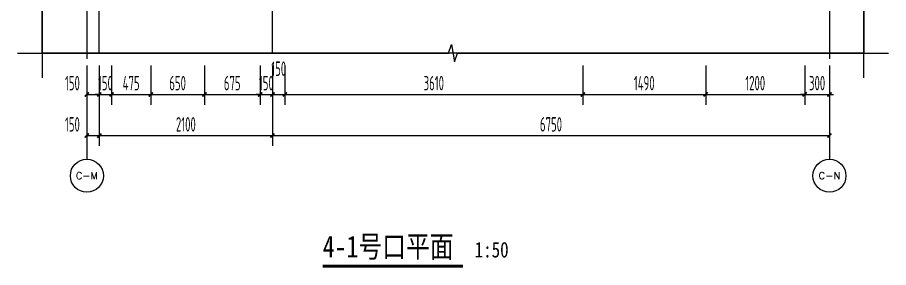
# Model space of a CAD drawing. Extents: x -473190 to 2138458, y -81875 to 2633646.
# Drawn here: x 1351346 to 1361903, y -34752 to -31717 of the extents above; entities that cross this region are included whole.
import ezdxf
from ezdxf.enums import TextEntityAlignment as Align

# ---------------------------------------------------------------- set-up
doc = ezdxf.new("R2010")
doc.units = 0
doc.header["$LTSCALE"] = 1000
doc.linetypes.add('DOTE', pattern=[2.42, 2, -0.2, 0.02, -0.2])
for name, color, linetype in [('AXIS', 3, 'Continuous'), ('AXIS_TEXT', 7, 'Continuous'), ('DIM_SYMB', 3, 'Continuous'), ('DOTE', 1, 'DOTE'), ('PUB_DIM', 3, 'Continuous'), ('PUB_TEXT', 7, 'Continuous')]:
    doc.layers.add(name, color=color, linetype=linetype)
doc.styles.add('_TCH_AXIS', font='COMPLEX', dxfattribs={"bigfont": 'GBCBIG'})
doc.styles.add('_TCH_DIM_T3', font='tssdeng.shx', dxfattribs={"width": 0.564706, "bigfont": '@@@tssdchn.shx'})
doc.styles.add('COMPLEX', font='COMPLEX.shx', dxfattribs={"width": 0.65})
doc.styles.add('TYDG_01', font='', dxfattribs={"width": 0.8})
doc.styles.get('TYDG_01').set_extended_font_data('SimSun')
doc.dimstyles.new('_TCH_ARCH&&50', dxfattribs={"dimtxt": 175, "dimasz": 50, "dimexe": 125, "dimexo": 150, "dimgap": 50, "dimtad": 1, "dimdec": 0, "dimzin": 0, "dimdsep": 46, "dimtxsty": '_TCH_DIM_T3', "dimblk": 'ARCHTICK', "dimcen": 0.09, "dimclrt": 7, "dimazin": 2, "dimtfac": 1, "dimtdec": 0, "dimtix": 1, "dimtmove": 2, "dimatfit": 3, "dimfxl": 0, "dimtolj": 1, "dimtzin": 0, "dimarcsym": 0})

# ---------------------------------------------------------------- blocks, each defined once
blk = doc.blocks.new('_ArchTick')
at = {"color": 0, "linetype": 'ByBlock', "const_width": 0.4}
blk.add_lwpolyline([(-0.5, -0.5), (0.5, 0.5)], dxfattribs=at)
blk = doc.blocks.new('*D2757')
at = {"layer": 'Defpoints', "color": 0, "transparency": 16777216}
for p in [(1352187, -32151), (1352337, -32151), (1352337, -32651)]:
    blk.add_point(p, dxfattribs=at)
at = {"layer": 'PUB_DIM', "color": 0, "lineweight": -2, "transparency": 16777216}
for p, q in [((1352187, -32301), (1352187, -32776)), ((1352337, -32301), (1352337, -32776)), ((1352187, -32651), (1352337, -32651))]:
    blk.add_line(p, q, dxfattribs=at)
at = {"layer": 'PUB_DIM', "color": 0, "lineweight": -2, "transparency": 16777216, "xscale": 50, "yscale": 50, "zscale": 50, "rotation": 180}
blk.add_blockref('_ArchTick', (1352187, -32651), dxfattribs=at)
at = {"layer": 'PUB_DIM', "color": 0, "lineweight": -2, "transparency": 16777216, "xscale": 50, "yscale": 50, "zscale": 50}
blk.add_blockref('_ArchTick', (1352337, -32651), dxfattribs=at)
at = {"layer": 'PUB_DIM', "color": 7, "transparency": 16777216, "insert": (1352012, -32514), "char_height": 175, "attachment_point": 5, "style": '_TCH_DIM_T3'}
blk.add_mtext('\\A1;150', dxfattribs=at)
blk = doc.blocks.new('*D2758')
at = {"layer": 'Defpoints', "color": 0, "transparency": 16777216}
for p in [(1352337, -32151), (1352487, -32151), (1352487, -32651)]:
    blk.add_point(p, dxfattribs=at)
at = {"layer": 'PUB_DIM', "color": 0, "lineweight": -2, "transparency": 16777216}
for p, q in [((1352337, -32301), (1352337, -32776)), ((1352487, -32301), (1352487, -32776)), ((1352337, -32651), (1352287, -32651)), ((1352337, -32651), (1352487, -32651)), ((1352487, -32651), (1352537, -32651))]:
    blk.add_line(p, q, dxfattribs=at)
at = {"layer": 'PUB_DIM', "color": 0, "lineweight": -2, "transparency": 16777216, "xscale": 50, "yscale": 50, "zscale": 50}
blk.add_blockref('_ArchTick', (1352337, -32651), dxfattribs=at)
at = {"layer": 'PUB_DIM', "color": 0, "lineweight": -2, "transparency": 16777216, "xscale": 50, "yscale": 50, "zscale": 50, "rotation": 180}
blk.add_blockref('_ArchTick', (1352487, -32651), dxfattribs=at)
at = {"layer": 'PUB_DIM', "color": 7, "transparency": 16777216, "insert": (1352412, -32514), "char_height": 175, "attachment_point": 5, "style": '_TCH_DIM_T3'}
blk.add_mtext('\\A1;150', dxfattribs=at)
blk = doc.blocks.new('*D2759')
at = {"layer": 'Defpoints', "color": 0, "transparency": 16777216}
for p in [(1352487, -32151), (1352962, -32151), (1352962, -32651)]:
    blk.add_point(p, dxfattribs=at)
at = {"layer": 'PUB_DIM', "color": 0, "lineweight": -2, "transparency": 16777216}
for p, q in [((1352487, -32301), (1352487, -32776)), ((1352962, -32301), (1352962, -32776)), ((1352487, -32651), (1352962, -32651))]:
    blk.add_line(p, q, dxfattribs=at)
at = {"layer": 'PUB_DIM', "color": 0, "lineweight": -2, "transparency": 16777216, "xscale": 50, "yscale": 50, "zscale": 50, "rotation": 180}
blk.add_blockref('_ArchTick', (1352487, -32651), dxfattribs=at)
at = {"layer": 'PUB_DIM', "color": 0, "lineweight": -2, "transparency": 16777216, "xscale": 50, "yscale": 50, "zscale": 50}
blk.add_blockref('_ArchTick', (1352962, -32651), dxfattribs=at)
at = {"layer": 'PUB_DIM', "color": 7, "transparency": 16777216, "insert": (1352724, -32514), "char_height": 175, "attachment_point": 5, "style": '_TCH_DIM_T3'}
blk.add_mtext('\\A1;475', dxfattribs=at)
blk = doc.blocks.new('*D2760')
at = {"layer": 'Defpoints', "color": 0, "transparency": 16777216}
for p in [(1352962, -32151), (1353612, -32151), (1353612, -32651)]:
    blk.add_point(p, dxfattribs=at)
at = {"layer": 'PUB_DIM', "color": 0, "lineweight": -2, "transparency": 16777216}
for p, q in [((1352962, -32301), (1352962, -32776)), ((1353612, -32301), (1353612, -32776)), ((1352962, -32651), (1353612, -32651))]:
    blk.add_line(p, q, dxfattribs=at)
at = {"layer": 'PUB_DIM', "color": 0, "lineweight": -2, "transparency": 16777216, "xscale": 50, "yscale": 50, "zscale": 50, "rotation": 180}
blk.add_blockref('_ArchTick', (1352962, -32651), dxfattribs=at)
at = {"layer": 'PUB_DIM', "color": 0, "lineweight": -2, "transparency": 16777216, "xscale": 50, "yscale": 50, "zscale": 50}
blk.add_blockref('_ArchTick', (1353612, -32651), dxfattribs=at)
at = {"layer": 'PUB_DIM', "color": 7, "transparency": 16777216, "insert": (1353287, -32514), "char_height": 175, "attachment_point": 5, "style": '_TCH_DIM_T3'}
blk.add_mtext('\\A1;650', dxfattribs=at)
blk = doc.blocks.new('*D2761')
at = {"layer": 'Defpoints', "color": 0, "transparency": 16777216}
for p in [(1353612, -32151), (1354287, -32151), (1354287, -32651)]:
    blk.add_point(p, dxfattribs=at)
at = {"layer": 'PUB_DIM', "color": 0, "lineweight": -2, "transparency": 16777216}
for p, q in [((1353612, -32301), (1353612, -32776)), ((1354287, -32301), (1354287, -32776)), ((1353612, -32651), (1354287, -32651))]:
    blk.add_line(p, q, dxfattribs=at)
at = {"layer": 'PUB_DIM', "color": 0, "lineweight": -2, "transparency": 16777216, "xscale": 50, "yscale": 50, "zscale": 50, "rotation": 180}
blk.add_blockref('_ArchTick', (1353612, -32651), dxfattribs=at)
at = {"layer": 'PUB_DIM', "color": 0, "lineweight": -2, "transparency": 16777216, "xscale": 50, "yscale": 50, "zscale": 50}
blk.add_blockref('_ArchTick', (1354287, -32651), dxfattribs=at)
at = {"layer": 'PUB_DIM', "color": 7, "transparency": 16777216, "insert": (1353949, -32514), "char_height": 175, "attachment_point": 5, "style": '_TCH_DIM_T3'}
blk.add_mtext('\\A1;675', dxfattribs=at)
blk = doc.blocks.new('*D2762')
at = {"layer": 'Defpoints', "color": 0, "transparency": 16777216}
for p in [(1354287, -32151), (1354437, -32151), (1354437, -32651)]:
    blk.add_point(p, dxfattribs=at)
at = {"layer": 'PUB_DIM', "color": 0, "lineweight": -2, "transparency": 16777216}
for p, q in [((1354287, -32301), (1354287, -32776)), ((1354437, -32301), (1354437, -32776)), ((1354287, -32651), (1354237, -32651)), ((1354287, -32651), (1354437, -32651)), ((1354437, -32651), (1354487, -32651))]:
    blk.add_line(p, q, dxfattribs=at)
at = {"layer": 'PUB_DIM', "color": 0, "lineweight": -2, "transparency": 16777216, "xscale": 50, "yscale": 50, "zscale": 50}
blk.add_blockref('_ArchTick', (1354287, -32651), dxfattribs=at)
at = {"layer": 'PUB_DIM', "color": 0, "lineweight": -2, "transparency": 16777216, "xscale": 50, "yscale": 50, "zscale": 50, "rotation": 180}
blk.add_blockref('_ArchTick', (1354437, -32651), dxfattribs=at)
at = {"layer": 'PUB_DIM', "color": 7, "transparency": 16777216, "insert": (1354362, -32514), "char_height": 175, "attachment_point": 5, "style": '_TCH_DIM_T3'}
blk.add_mtext('\\A1;150', dxfattribs=at)
blk = doc.blocks.new('*D2763')
at = {"layer": 'Defpoints', "color": 0, "transparency": 16777216}
for p in [(1354437, -32151), (1354587, -32151), (1354587, -32651)]:
    blk.add_point(p, dxfattribs=at)
at = {"layer": 'PUB_DIM', "color": 0, "lineweight": -2, "transparency": 16777216}
for p, q in [((1354437, -32301), (1354437, -32776)), ((1354587, -32301), (1354587, -32776)), ((1354437, -32651), (1354587, -32651))]:
    blk.add_line(p, q, dxfattribs=at)
at = {"layer": 'PUB_DIM', "color": 0, "lineweight": -2, "transparency": 16777216, "xscale": 50, "yscale": 50, "zscale": 50, "rotation": 180}
blk.add_blockref('_ArchTick', (1354437, -32651), dxfattribs=at)
at = {"layer": 'PUB_DIM', "color": 0, "lineweight": -2, "transparency": 16777216, "xscale": 50, "yscale": 50, "zscale": 50}
blk.add_blockref('_ArchTick', (1354587, -32651), dxfattribs=at)
at = {"layer": 'PUB_DIM', "color": 7, "transparency": 16777216, "insert": (1354512, -32339), "char_height": 175, "attachment_point": 5, "style": '_TCH_DIM_T3'}
blk.add_mtext('\\A1;150', dxfattribs=at)
blk = doc.blocks.new('*D2764')
at = {"layer": 'Defpoints', "color": 0, "transparency": 16777216}
for p in [(1354587, -32151), (1358197, -32151), (1358197, -32651)]:
    blk.add_point(p, dxfattribs=at)
at = {"layer": 'PUB_DIM', "color": 0, "lineweight": -2, "transparency": 16777216}
for p, q in [((1354587, -32301), (1354587, -32776)), ((1358197, -32301), (1358197, -32776)), ((1354587, -32651), (1358197, -32651))]:
    blk.add_line(p, q, dxfattribs=at)
at = {"layer": 'PUB_DIM', "color": 0, "lineweight": -2, "transparency": 16777216, "xscale": 50, "yscale": 50, "zscale": 50, "rotation": 180}
blk.add_blockref('_ArchTick', (1354587, -32651), dxfattribs=at)
at = {"layer": 'PUB_DIM', "color": 0, "lineweight": -2, "transparency": 16777216, "xscale": 50, "yscale": 50, "zscale": 50}
blk.add_blockref('_ArchTick', (1358197, -32651), dxfattribs=at)
at = {"layer": 'PUB_DIM', "color": 7, "transparency": 16777216, "insert": (1356392, -32514), "char_height": 175, "attachment_point": 5, "style": '_TCH_DIM_T3'}
blk.add_mtext('\\A1;3610', dxfattribs=at)
blk = doc.blocks.new('*D2765')
at = {"layer": 'Defpoints', "color": 0, "transparency": 16777216}
for p in [(1358197, -32151), (1359687, -32151), (1359687, -32651)]:
    blk.add_point(p, dxfattribs=at)
at = {"layer": 'PUB_DIM', "color": 0, "lineweight": -2, "transparency": 16777216}
for p, q in [((1358197, -32301), (1358197, -32776)), ((1359687, -32301), (1359687, -32776)), ((1358197, -32651), (1359687, -32651))]:
    blk.add_line(p, q, dxfattribs=at)
at = {"layer": 'PUB_DIM', "color": 0, "lineweight": -2, "transparency": 16777216, "xscale": 50, "yscale": 50, "zscale": 50, "rotation": 180}
blk.add_blockref('_ArchTick', (1358197, -32651), dxfattribs=at)
at = {"layer": 'PUB_DIM', "color": 0, "lineweight": -2, "transparency": 16777216, "xscale": 50, "yscale": 50, "zscale": 50}
blk.add_blockref('_ArchTick', (1359687, -32651), dxfattribs=at)
at = {"layer": 'PUB_DIM', "color": 7, "transparency": 16777216, "insert": (1358942, -32514), "char_height": 175, "attachment_point": 5, "style": '_TCH_DIM_T3'}
blk.add_mtext('\\A1;1490', dxfattribs=at)
blk = doc.blocks.new('*D2766')
at = {"layer": 'Defpoints', "color": 0, "transparency": 16777216}
for p in [(1359687, -32151), (1360887, -32151), (1360887, -32651)]:
    blk.add_point(p, dxfattribs=at)
at = {"layer": 'PUB_DIM', "color": 0, "lineweight": -2, "transparency": 16777216}
for p, q in [((1359687, -32301), (1359687, -32776)), ((1360887, -32301), (1360887, -32776)), ((1359687, -32651), (1360887, -32651))]:
    blk.add_line(p, q, dxfattribs=at)
at = {"layer": 'PUB_DIM', "color": 0, "lineweight": -2, "transparency": 16777216, "xscale": 50, "yscale": 50, "zscale": 50, "rotation": 180}
blk.add_blockref('_ArchTick', (1359687, -32651), dxfattribs=at)
at = {"layer": 'PUB_DIM', "color": 0, "lineweight": -2, "transparency": 16777216, "xscale": 50, "yscale": 50, "zscale": 50}
blk.add_blockref('_ArchTick', (1360887, -32651), dxfattribs=at)
at = {"layer": 'PUB_DIM', "color": 7, "transparency": 16777216, "insert": (1360287, -32514), "char_height": 175, "attachment_point": 5, "style": '_TCH_DIM_T3'}
blk.add_mtext('\\A1;1200', dxfattribs=at)
blk = doc.blocks.new('*D2767')
at = {"layer": 'Defpoints', "color": 0, "transparency": 16777216}
for p in [(1360887, -32151), (1361187, -32151), (1361187, -32651)]:
    blk.add_point(p, dxfattribs=at)
at = {"layer": 'PUB_DIM', "color": 0, "lineweight": -2, "transparency": 16777216}
for p, q in [((1360887, -32301), (1360887, -32776)), ((1361187, -32301), (1361187, -32776)), ((1360887, -32651), (1360837, -32651)), ((1360887, -32651), (1361187, -32651)), ((1361187, -32651), (1361237, -32651))]:
    blk.add_line(p, q, dxfattribs=at)
at = {"layer": 'PUB_DIM', "color": 0, "lineweight": -2, "transparency": 16777216, "xscale": 50, "yscale": 50, "zscale": 50}
blk.add_blockref('_ArchTick', (1360887, -32651), dxfattribs=at)
at = {"layer": 'PUB_DIM', "color": 0, "lineweight": -2, "transparency": 16777216, "xscale": 50, "yscale": 50, "zscale": 50, "rotation": 180}
blk.add_blockref('_ArchTick', (1361187, -32651), dxfattribs=at)
at = {"layer": 'PUB_DIM', "color": 7, "transparency": 16777216, "insert": (1361037, -32514), "char_height": 175, "attachment_point": 5, "style": '_TCH_DIM_T3'}
blk.add_mtext('\\A1;300', dxfattribs=at)
blk = doc.blocks.new('*D2768')
at = {"layer": 'Defpoints', "color": 0, "transparency": 16777216}
for p in [(1352187, -32151), (1352337, -32151), (1352337, -33151)]:
    blk.add_point(p, dxfattribs=at)
at = {"layer": 'PUB_DIM', "color": 0, "lineweight": -2, "transparency": 16777216}
for p, q in [((1352187, -32301), (1352187, -33276)), ((1352337, -32301), (1352337, -33276)), ((1352187, -33151), (1352337, -33151))]:
    blk.add_line(p, q, dxfattribs=at)
at = {"layer": 'PUB_DIM', "color": 0, "lineweight": -2, "transparency": 16777216, "xscale": 50, "yscale": 50, "zscale": 50, "rotation": 180}
blk.add_blockref('_ArchTick', (1352187, -33151), dxfattribs=at)
at = {"layer": 'PUB_DIM', "color": 0, "lineweight": -2, "transparency": 16777216, "xscale": 50, "yscale": 50, "zscale": 50}
blk.add_blockref('_ArchTick', (1352337, -33151), dxfattribs=at)
at = {"layer": 'PUB_DIM', "color": 7, "transparency": 16777216, "insert": (1352012, -33014), "char_height": 175, "attachment_point": 5, "style": '_TCH_DIM_T3'}
blk.add_mtext('\\A1;150', dxfattribs=at)
blk = doc.blocks.new('*D2769')
at = {"layer": 'Defpoints', "color": 0, "transparency": 16777216}
for p in [(1352337, -32151), (1354437, -32151), (1354437, -33151)]:
    blk.add_point(p, dxfattribs=at)
at = {"layer": 'PUB_DIM', "color": 0, "lineweight": -2, "transparency": 16777216}
for p, q in [((1352337, -32301), (1352337, -33276)), ((1354437, -32301), (1354437, -33276)), ((1352337, -33151), (1354437, -33151))]:
    blk.add_line(p, q, dxfattribs=at)
at = {"layer": 'PUB_DIM', "color": 0, "lineweight": -2, "transparency": 16777216, "xscale": 50, "yscale": 50, "zscale": 50, "rotation": 180}
blk.add_blockref('_ArchTick', (1352337, -33151), dxfattribs=at)
at = {"layer": 'PUB_DIM', "color": 0, "lineweight": -2, "transparency": 16777216, "xscale": 50, "yscale": 50, "zscale": 50}
blk.add_blockref('_ArchTick', (1354437, -33151), dxfattribs=at)
at = {"layer": 'PUB_DIM', "color": 7, "transparency": 16777216, "insert": (1353387, -33014), "char_height": 175, "attachment_point": 5, "style": '_TCH_DIM_T3'}
blk.add_mtext('\\A1;2100', dxfattribs=at)
blk = doc.blocks.new('*D2770')
at = {"layer": 'Defpoints', "color": 0, "transparency": 16777216}
for p in [(1354437, -32151), (1361187, -32151), (1361187, -33151)]:
    blk.add_point(p, dxfattribs=at)
at = {"layer": 'PUB_DIM', "color": 0, "lineweight": -2, "transparency": 16777216}
for p, q in [((1354437, -32301), (1354437, -33276)), ((1361187, -32301), (1361187, -33276)), ((1354437, -33151), (1361187, -33151))]:
    blk.add_line(p, q, dxfattribs=at)
at = {"layer": 'PUB_DIM', "color": 0, "lineweight": -2, "transparency": 16777216, "xscale": 50, "yscale": 50, "zscale": 50, "rotation": 180}
blk.add_blockref('_ArchTick', (1354437, -33151), dxfattribs=at)
at = {"layer": 'PUB_DIM', "color": 0, "lineweight": -2, "transparency": 16777216, "xscale": 50, "yscale": 50, "zscale": 50}
blk.add_blockref('_ArchTick', (1361187, -33151), dxfattribs=at)
at = {"layer": 'PUB_DIM', "color": 7, "transparency": 16777216, "insert": (1357812, -33014), "char_height": 175, "attachment_point": 5, "style": '_TCH_DIM_T3'}
blk.add_mtext('\\A1;6750', dxfattribs=at)
blk = doc.blocks.new('_AXISO')
blk.add_circle((0, 0), 0.5)
at = {"layer": 'AXIS_TEXT', "style": 'COMPLEX', "width": 1.041667}
blk.add_attdef('A', text='', height=0.56, dxfattribs=at).set_placement((-0.25, -0.28), (0.25, -0.28), align=Align.FIT)

msp = doc.modelspace()

# ---------------------------------------------------------------- linework, layer by layer
msp.add_lwpolyline([(1351645.7, -25380.7), (1361603.1, -25380.7), (1361603.1, -32151), (1351645.7, -32151)], close=True)
at = {"layer": 'AXIS'}
for p, q in [((1352187, -32333.3), (1352187, -33437.1)), ((1361187, -32333.3), (1361187, -33437.8))]:
    msp.add_line(p, q, dxfattribs=at)
at = {"layer": 'DIM_SYMB'}
for points in [[(1351645.7, -25080.7), (1351645.7, -28709.6), (1351750.7, -28747.8), (1351540.7, -28784.8), (1351645.7, -28822.1), (1351645.7, -32451)], [(1361603.1, -32451), (1361603.1, -28822.1), (1361498.1, -28783.9), (1361708.1, -28746.8), (1361603.1, -28709.6), (1361603.1, -25080.7)], [(1351345.7, -32151), (1356568.1, -32151), (1356606.3, -32046), (1356643.4, -32256), (1356680.6, -32151), (1361903.1, -32151)]]:
    msp.add_lwpolyline(points, dxfattribs=at)
at = {"layer": 'DIM_SYMB', "lineweight": -3, "const_width": 35}
msp.add_lwpolyline([(1355045.8, -34734.6), (1356747.4, -34734.6)], dxfattribs=at)
at = {"layer": 'DOTE'}
for p, q in [((1352187, -25380.7), (1352187, -32333.3)), ((1354437, -32151), (1354437, -25380.7)), ((1361187, -25380.7), (1361187, -32333.3)), ((1352337, -32151), (1352337, -27312.1))]:
    msp.add_line(p, q, dxfattribs=at)

# ---------------------------------------------------------------- block references
at = {"layer": 'AXIS'}
ref = msp.add_blockref('_AXISO', (1352187, -33637.1), dxfattribs=dict(at, xscale=400, yscale=400, zscale=400))
ref.add_attrib('A', 'C-M', dxfattribs={"layer": 'AXIS_TEXT', "height": 82.62, "style": '_TCH_AXIS'}).set_placement((1352053.2, -33678.4), (1352320.8, -33678.4), align=Align.FIT)
ref = msp.add_blockref('_AXISO', (1361187, -33637.8), dxfattribs=dict(at, xscale=400, yscale=400, zscale=400))
ref.add_attrib('A', 'C-N', dxfattribs={"layer": 'AXIS_TEXT', "height": 84.9, "style": '_TCH_AXIS'}).set_placement((1361053.6, -33680.2), (1361320.4, -33680.2), align=Align.FIT)

# ---------------------------------------------------------------- texts
at = {"layer": 'PUB_TEXT', "style": 'TYDG_01', "width": 0.8}
for s, height, p in [('4-1号口平面', 264.35, (1355045.8, -34629.2)), ('1:50', 188.82, (1356887.4, -34629.2))]:
    msp.add_text(s, height=height, dxfattribs=at).set_placement(p)

# ---------------------------------------------------------------- dimensions: what is measured, and where the dimension line sits
at = {"layer": 'PUB_DIM'}
for base, p1, p2, picture, middle in [((1352337, -32651), (1352187, -32151), (1352337, -32151), '*D2757', (1352012, -32513.5)), ((1352337, -33151), (1352187, -32151), (1352337, -32151), '*D2768', (1352012, -33013.5)), ((1354587, -32651), (1354437, -32151), (1354587, -32151), '*D2763', (1354512, -32338.5))]:
    dim = msp.add_linear_dim(base=base, p1=p1, p2=p2, angle=0, dimstyle='_TCH_ARCH&&50', dxfattribs=at)
    dim.commit()
    dim.dimension.update_dxf_attribs({"geometry": picture, "text_midpoint": middle, "dimtype": 129})
for p1, p2, distance, picture, middle in [((1352337, -32151), (1352487, -32151), -500, '*D2758', (1352412, -32513.5)), ((1352337, -32151), (1354437, -32151), -1000, '*D2769', (1353387, -33013.5)), ((1352487, -32151), (1352962, -32151), -500, '*D2759', (1352724.5, -32513.5)), ((1352962, -32151), (1353612, -32151), -500, '*D2760', (1353287, -32513.5)), ((1353612, -32151), (1354287, -32151), -500, '*D2761', (1353949.5, -32513.5)), ((1354287, -32151), (1354437, -32151), -500, '*D2762', (1354362, -32513.5)), ((1354437, -32151), (1361187, -32151), -1000, '*D2770', (1357812, -33013.5)), ((1354587, -32151), (1358197, -32151), -500, '*D2764', (1356392, -32513.5)), ((1358197, -32151), (1359687, -32151), -500, '*D2765', (1358942, -32513.5)), ((1359687, -32151), (1360887, -32151), -500, '*D2766', (1360287, -32513.5)), ((1360887, -32151), (1361187, -32151), -500, '*D2767', (1361037, -32513.5))]:
    dim = msp.add_aligned_dim(p1=p1, p2=p2, distance=distance, dimstyle='_TCH_ARCH&&50', dxfattribs=at)
    dim.commit()
    dim.dimension.update_dxf_attribs({"geometry": picture, "text_midpoint": middle})

doc.saveas('drawing.dxf')
